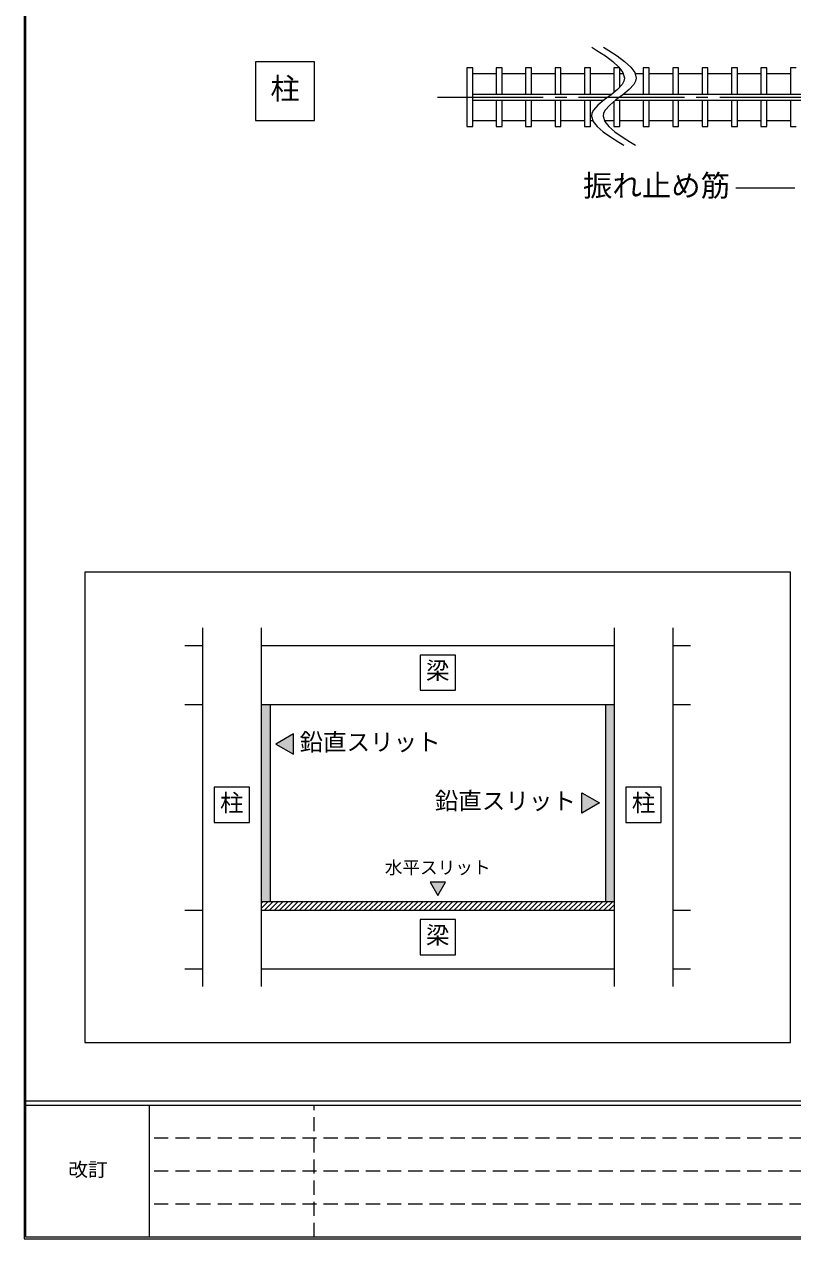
# Model space of a CAD drawing. Units: millimetres at full size, sheet at 1:2; details may follow other scales. Extents: x -891 to 891, y -194 to 194.
# Drawn here: x -891.1 to -760.5, y -193.9 to 12.7 of the extents above; entities that cross this region are included whole.
import ezdxf
from ezdxf.enums import TextEntityAlignment as Align

# ---------------------------------------------------------------- set-up
doc = ezdxf.new("R2010")
doc.units = ezdxf.units.MM
doc.header["$LTSCALE"] = 2
doc.linetypes.add('CHAIN2', pattern=[12, 9, -1, 1, -1])
doc.linetypes.add('DASHED1', pattern=[1.8, 1.2, -0.6])
doc.layers.add('0-0_', color=7, linetype='Continuous', lineweight=9)
doc.layers.add('1-0_', color=5, linetype='Continuous', lineweight=9)
doc.styles.add('ＭＳ ゴシック', font='')
doc.styles.get('ＭＳ ゴシック').set_extended_font_data('MS Gothic')

msp = doc.modelspace()

# ---------------------------------------------------------------- linework, layer by layer
at = {"layer": '0-0_'}
for p, q in [((-890.84, -193.62), (-890.84, 194.18)), ((-760.84, -80.52), (-880.84, -80.52)), ((-880.84, -80.52), (-880.84, -160.52)), ((-860.84, -90.02), (-860.84, -151.02)), ((-850.84, -90.02), (-850.84, -151.02)), ((-790.84, -90.02), (-790.84, -151.02)), ((-780.84, -90.02), (-780.84, -151.02)), ((-863.84, -93.02), (-860.84, -93.02)), ((-850.84, -93.02), (-790.84, -93.02)), ((-817.84, -94.62), (-823.84, -94.62)), ((-817.84, -100.62), (-817.84, -94.62)), ((-780.84, -93.02), (-777.84, -93.02)), ((-863.84, -103.02), (-860.84, -103.02)), ((-850.84, -103.02), (-790.84, -103.02)), ((-849.34, -103.02), (-849.34, -136.52)), ((-792.34, -103.02), (-792.34, -136.52)), ((-780.84, -103.02), (-777.84, -103.02)), ((-845.34, -108.038), (-848.34, -109.77)), ((-845.34, -111.502), (-845.34, -108.038)), ((-848.34, -109.77), (-845.34, -111.502)), ((-852.84, -117.12), (-858.84, -117.12)), ((-852.84, -123.12), (-852.84, -117.12)), ((-782.84, -117.12), (-788.84, -117.12)), ((-782.84, -123.12), (-782.84, -117.12)), ((-796.34, -118.038), (-793.34, -119.77)), ((-796.34, -121.502), (-796.34, -118.038)), ((-793.34, -119.77), (-796.34, -121.502)), ((-863.84, -138.02), (-860.84, -138.02)), ((-850.84, -136.52), (-790.84, -136.52)), ((-850.84, -137.721), (-849.639, -136.52)), ((-850.84, -136.873), (-850.487, -136.52)), ((-850.84, -138.02), (-790.84, -138.02)), ((-850.29, -138.02), (-848.79, -136.52)), ((-849.442, -138.02), (-847.942, -136.52)), ((-848.593, -138.02), (-847.093, -136.52)), ((-847.745, -138.02), (-846.245, -136.52)), ((-846.896, -138.02), (-845.396, -136.52)), ((-846.048, -138.02), (-844.548, -136.52)), ((-845.199, -138.02), (-843.699, -136.52)), ((-844.351, -138.02), (-842.851, -136.52)), ((-843.502, -138.02), (-842.002, -136.52)), ((-842.654, -138.02), (-841.154, -136.52)), ((-841.805, -138.02), (-840.305, -136.52)), ((-840.957, -138.02), (-839.457, -136.52)), ((-840.108, -138.02), (-838.608, -136.52)), ((-839.26, -138.02), (-837.76, -136.52)), ((-838.411, -138.02), (-836.911, -136.52)), ((-837.562, -138.02), (-836.062, -136.52)), ((-836.714, -138.02), (-835.214, -136.52)), ((-835.865, -138.02), (-834.365, -136.52)), ((-835.017, -138.02), (-833.517, -136.52)), ((-834.168, -138.02), (-832.668, -136.52)), ((-833.32, -138.02), (-831.82, -136.52)), ((-832.471, -138.02), (-830.971, -136.52)), ((-831.623, -138.02), (-830.123, -136.52)), ((-830.774, -138.02), (-829.274, -136.52)), ((-829.926, -138.02), (-828.426, -136.52)), ((-829.077, -138.02), (-827.577, -136.52)), ((-828.229, -138.02), (-826.729, -136.52)), ((-827.38, -138.02), (-825.88, -136.52)), ((-826.532, -138.02), (-825.032, -136.52)), ((-825.683, -138.02), (-824.183, -136.52)), ((-824.835, -138.02), (-823.335, -136.52)), ((-823.986, -138.02), (-822.486, -136.52)), ((-823.137, -138.02), (-821.637, -136.52)), ((-822.289, -138.02), (-820.789, -136.52)), ((-821.44, -138.02), (-819.94, -136.52)), ((-820.592, -138.02), (-819.092, -136.52)), ((-819.743, -138.02), (-818.243, -136.52)), ((-818.895, -138.02), (-817.395, -136.52)), ((-818.046, -138.02), (-816.546, -136.52)), ((-817.198, -138.02), (-815.698, -136.52)), ((-816.349, -138.02), (-814.849, -136.52)), ((-815.501, -138.02), (-814.001, -136.52)), ((-814.652, -138.02), (-813.152, -136.52)), ((-813.804, -138.02), (-812.304, -136.52)), ((-812.955, -138.02), (-811.455, -136.52)), ((-812.107, -138.02), (-810.607, -136.52)), ((-811.258, -138.02), (-809.758, -136.52)), ((-810.41, -138.02), (-808.91, -136.52)), ((-809.561, -138.02), (-808.061, -136.52)), ((-808.713, -138.02), (-807.213, -136.52)), ((-807.864, -138.02), (-806.364, -136.52)), ((-807.015, -138.02), (-805.515, -136.52)), ((-806.167, -138.02), (-804.667, -136.52)), ((-805.318, -138.02), (-803.818, -136.52)), ((-804.47, -138.02), (-802.97, -136.52)), ((-803.621, -138.02), (-802.121, -136.52)), ((-802.773, -138.02), (-801.273, -136.52)), ((-801.924, -138.02), (-800.424, -136.52)), ((-801.076, -138.02), (-799.576, -136.52)), ((-800.227, -138.02), (-798.727, -136.52)), ((-799.379, -138.02), (-797.879, -136.52)), ((-798.53, -138.02), (-797.03, -136.52)), ((-797.682, -138.02), (-796.182, -136.52)), ((-796.833, -138.02), (-795.333, -136.52)), ((-795.985, -138.02), (-794.485, -136.52)), ((-795.136, -138.02), (-793.636, -136.52)), ((-794.288, -138.02), (-792.788, -136.52)), ((-793.439, -138.02), (-791.939, -136.52)), ((-792.59, -138.02), (-791.09, -136.52)), ((-791.742, -138.02), (-790.84, -137.118)), ((-790.893, -138.02), (-790.84, -137.967)), ((-780.84, -138.02), (-777.84, -138.02)), ((-817.84, -139.62), (-823.84, -139.62)), ((-817.84, -145.62), (-817.84, -139.62)), ((-863.84, -148.02), (-860.84, -148.02)), ((-850.84, -148.02), (-790.84, -148.02)), ((-780.84, -148.02), (-777.84, -148.02)), ((-330.84, -170.52), (-890.84, -170.52)), ((-330.84, -171.22), (-890.84, -171.22)), ((-869.84, -193.62), (-869.84, -171.22)), ((-891.12, -193.9), (-330.56, -193.9))]:
    msp.add_line(p, q, dxfattribs=at)
at = {"layer": '0-0_', "linetype": 'DASHED1'}
for p, q in [((-841.84, -193.62), (-841.84, -171.22)), ((-729.84, -176.82), (-869.84, -176.82)), ((-729.84, -182.42), (-869.84, -182.42)), ((-729.84, -188.02), (-869.84, -188.02))]:
    msp.add_line(p, q, dxfattribs=at)
at = {"layer": '0-0_'}
for points in [[(-330.56, 194.46), (-891.12, 194.46), (-891.12, -193.9)], [(-330.84, 194.18), (-330.84, -193.62), (-890.84, -193.62)], [(-880.84, -160.52), (-760.84, -160.52), (-760.84, -80.52)], [(-823.84, -94.62), (-823.84, -100.62), (-817.84, -100.62)], [(-858.84, -117.12), (-858.84, -123.12), (-852.84, -123.12)], [(-788.84, -117.12), (-788.84, -123.12), (-782.84, -123.12)], [(-823.84, -139.62), (-823.84, -145.62), (-817.84, -145.62)]]:
    msp.add_lwpolyline(points, dxfattribs=at)
msp.add_lwpolyline([(-819.541, -133.27), (-822.139, -133.27), (-820.84, -135.52)], close=True, dxfattribs=at)
at = {"layer": '0-0_', "color": 1}
for points in [[(-850.84, -103.02), (-850.84, -136.52), (-849.34, -103.02), (-849.34, -136.52)], [(-792.34, -103.02), (-792.34, -136.52), (-790.84, -103.02), (-790.84, -136.52)], [(-848.34, -109.77), (-845.34, -111.502), (-845.34, -108.038)], [(-793.34, -119.77), (-796.34, -121.502), (-796.34, -118.038)]]:
    msp.add_solid(points, dxfattribs=at)
at = {"layer": '0-0_', "color": 178}
msp.add_solid([(-820.84, -135.52), (-819.541, -133.27), (-822.139, -133.27)], dxfattribs=at)
at = {"layer": '1-0_'}
for p, q in [((-814.89, -4.72), (-814.89, 5.28)), ((-809.89, 0.78), (-809.89, 5.28)), ((-804.89, 0.78), (-804.89, 5.28)), ((-799.89, 0.78), (-799.89, 5.28)), ((-794.89, 0.78), (-794.89, 5.28)), ((-789.89, 5.28), (-790.89, 5.28)), ((-790.89, 5.28), (-790.89, 1.066)), ((-789.89, 1.995), (-789.89, 5.28)), ((-784.89, 0.78), (-784.89, 5.28)), ((-779.89, 0.78), (-779.89, 5.28)), ((-774.89, 0.78), (-774.89, 5.28)), ((-769.89, 0.78), (-769.89, 5.28)), ((-764.89, 0.78), (-764.89, 5.28)), ((-810.89, -0.22), (-810.89, -4.72)), ((-809.89, -4.72), (-809.89, -0.22)), ((-805.89, -0.22), (-805.89, -4.72)), ((-804.89, -4.72), (-804.89, -0.22)), ((-800.89, -0.22), (-800.89, -4.72)), ((-799.89, -4.72), (-799.89, -0.22)), ((-795.89, -0.22), (-795.89, -4.72)), ((-794.89, -4.72), (-794.89, -0.22)), ((-790.89, -0.501), (-790.89, -4.72)), ((-789.89, -4.72), (-789.89, -0.22)), ((-785.89, -0.22), (-785.89, -4.72)), ((-784.89, -4.72), (-784.89, -0.22)), ((-780.89, -0.22), (-780.89, -4.72)), ((-779.89, -4.72), (-779.89, -0.22)), ((-775.89, -0.22), (-775.89, -4.72)), ((-774.89, -4.72), (-774.89, -0.22)), ((-770.89, -0.22), (-770.89, -4.72)), ((-769.89, -4.72), (-769.89, -0.22)), ((-765.89, -0.22), (-765.89, -4.72)), ((-764.89, -4.72), (-764.89, -0.22)), ((-760.89, -0.22), (-760.89, -4.72)), ((-815.89, -4.72), (-814.89, -4.72)), ((-810.89, -4.72), (-809.89, -4.72)), ((-805.89, -4.72), (-804.89, -4.72)), ((-800.89, -4.72), (-799.89, -4.72)), ((-795.89, -4.72), (-794.89, -4.72)), ((-790.89, -4.72), (-789.89, -4.72)), ((-785.89, -4.72), (-784.89, -4.72)), ((-780.89, -4.72), (-779.89, -4.72)), ((-775.89, -4.72), (-774.89, -4.72)), ((-770.89, -4.72), (-769.89, -4.72)), ((-765.89, -4.72), (-764.89, -4.72)), ((-760.89, -4.72), (-759.89, -4.72))]:
    msp.add_line(p, q, dxfattribs=at)
at = {"layer": '1-0_', "color": 4}
for p, q in [((-814.89, 4.28), (-810.89, 4.28)), ((-809.89, 4.28), (-805.89, 4.28)), ((-804.89, 4.28), (-800.89, 4.28)), ((-799.89, 4.28), (-795.89, 4.28)), ((-794.89, 4.28), (-790.89, 4.28)), ((-789.89, 4.28), (-789.302, 4.28)), ((-787.302, 4.28), (-785.89, 4.28)), ((-784.89, 4.28), (-780.89, 4.28)), ((-779.89, 4.28), (-775.89, 4.28)), ((-774.89, 4.28), (-770.89, 4.28)), ((-769.89, 4.28), (-765.89, 4.28)), ((-764.89, 4.28), (-760.89, 4.28)), ((-814.89, 0.78), (-791.24, 0.78)), ((-789.24, 0.78), (-715.89, 0.78)), ((-814.89, -0.22), (-792.53, -0.22)), ((-790.53, -0.22), (-715.89, -0.22)), ((-814.89, -3.72), (-810.89, -3.72)), ((-809.89, -3.72), (-805.89, -3.72)), ((-804.89, -3.72), (-800.89, -3.72)), ((-799.89, -3.72), (-795.89, -3.72)), ((-794.89, -3.72), (-794.478, -3.72)), ((-792.478, -3.72), (-790.89, -3.72)), ((-789.89, -3.72), (-785.89, -3.72)), ((-784.89, -3.72), (-780.89, -3.72)), ((-779.89, -3.72), (-775.89, -3.72)), ((-774.89, -3.72), (-770.89, -3.72)), ((-769.89, -3.72), (-765.89, -3.72)), ((-764.89, -3.72), (-760.89, -3.72))]:
    msp.add_line(p, q, dxfattribs=at)
at = {"layer": '1-0_', "color": 6, "linetype": 'CHAIN2'}
msp.add_line((-820.89, 0.28), (-379.39, 0.28), dxfattribs=at)
at = {"layer": '1-0_', "color": 7}
msp.add_line((-760.14, -15.21), (-770.14, -15.21), dxfattribs=at)
at = {"layer": '1-0_', "color": 3}
for points in [[(-794.634, 8.78), (-793.772, 8.228), (-792.339, 7.277), (-791.059, 6.327), (-790.029, 5.381), (-789.343, 4.44), (-789.1, 3.505), (-789.2, 2.965), (-789.477, 2.447), (-790.289, 1.559), (-791.368, 0.675), (-792.53, -0.205), (-793.595, -1.082), (-794.379, -1.96), (-794.634, -2.469), (-794.707, -2.979), (-794.435, -3.859), (-793.741, -4.74), (-792.717, -5.623), (-791.455, -6.506), (-790.047, -7.39), (-789.2, -7.903)], [(-792.634, 8.78), (-791.772, 8.228), (-790.339, 7.277), (-789.059, 6.327), (-788.029, 5.381), (-787.343, 4.44), (-787.1, 3.505), (-787.2, 2.965), (-787.477, 2.447), (-788.289, 1.559), (-789.368, 0.675), (-790.53, -0.205), (-791.595, -1.082), (-792.379, -1.96), (-792.634, -2.469), (-792.707, -2.979), (-792.435, -3.859), (-791.741, -4.74), (-790.717, -5.623), (-789.455, -6.506), (-788.047, -7.39), (-787.2, -7.903)]]:
    msp.add_lwpolyline(points, dxfattribs=at)
at = {"layer": '1-0_', "color": 7}
msp.add_lwpolyline([(-851.79, -3.72), (-841.79, -3.72), (-841.79, 6.28), (-851.79, 6.28)], close=True, dxfattribs=at)
at = {"layer": '1-0_'}
for points in [[(-814.89, 5.28), (-815.89, 5.28), (-815.89, -4.72)], [(-809.89, 5.28), (-810.89, 5.28), (-810.89, 0.78)], [(-804.89, 5.28), (-805.89, 5.28), (-805.89, 0.78)], [(-799.89, 5.28), (-800.89, 5.28), (-800.89, 0.78)], [(-794.89, 5.28), (-795.89, 5.28), (-795.89, 0.78)], [(-784.89, 5.28), (-785.89, 5.28), (-785.89, 0.78)], [(-779.89, 5.28), (-780.89, 5.28), (-780.89, 0.78)], [(-774.89, 5.28), (-775.89, 5.28), (-775.89, 0.78)], [(-769.89, 5.28), (-770.89, 5.28), (-770.89, 0.78)], [(-764.89, 5.28), (-765.89, 5.28), (-765.89, 0.78)], [(-759.89, 5.28), (-760.89, 5.28), (-760.89, 0.78)]]:
    msp.add_lwpolyline(points, dxfattribs=at)

# ---------------------------------------------------------------- texts
at = {"layer": '0-0_', "style": 'ＭＳ ゴシック'}
for s, height, p in [('梁', 2.933, (-822.84, -99.62)), ('鉛直スリット', 2.933, (-844.34, -111.77)), ('鉛直スリット', 2.933, (-821.34, -121.77)), ('柱', 2.933, (-857.84, -122.12)), ('柱', 2.933, (-787.84, -122.12)), ('水平スリット', 2.199, (-829.84, -132.52)), ('梁', 2.933, (-822.84, -144.62))]:
    msp.add_text(s, height=height, dxfattribs=at).set_placement(p, align=Align.BOTTOM_LEFT)
at = {"layer": '0-0_', "style": 'ＭＳ ゴシック', "width": 1.05}
msp.add_text('改訂', height=2.346, dxfattribs=at).set_placement((-883.64, -184.02), align=Align.BOTTOM_LEFT)
at = {"layer": '1-0_', "color": 7, "style": 'ＭＳ ゴシック'}
for s, p in [('柱', (-849.29, -1.22)), ('振れ止め筋', (-796.14, -17.71))]:
    msp.add_text(s, height=3.666, dxfattribs=at).set_placement(p, align=Align.BOTTOM_LEFT)

doc.saveas('drawing.dxf')
